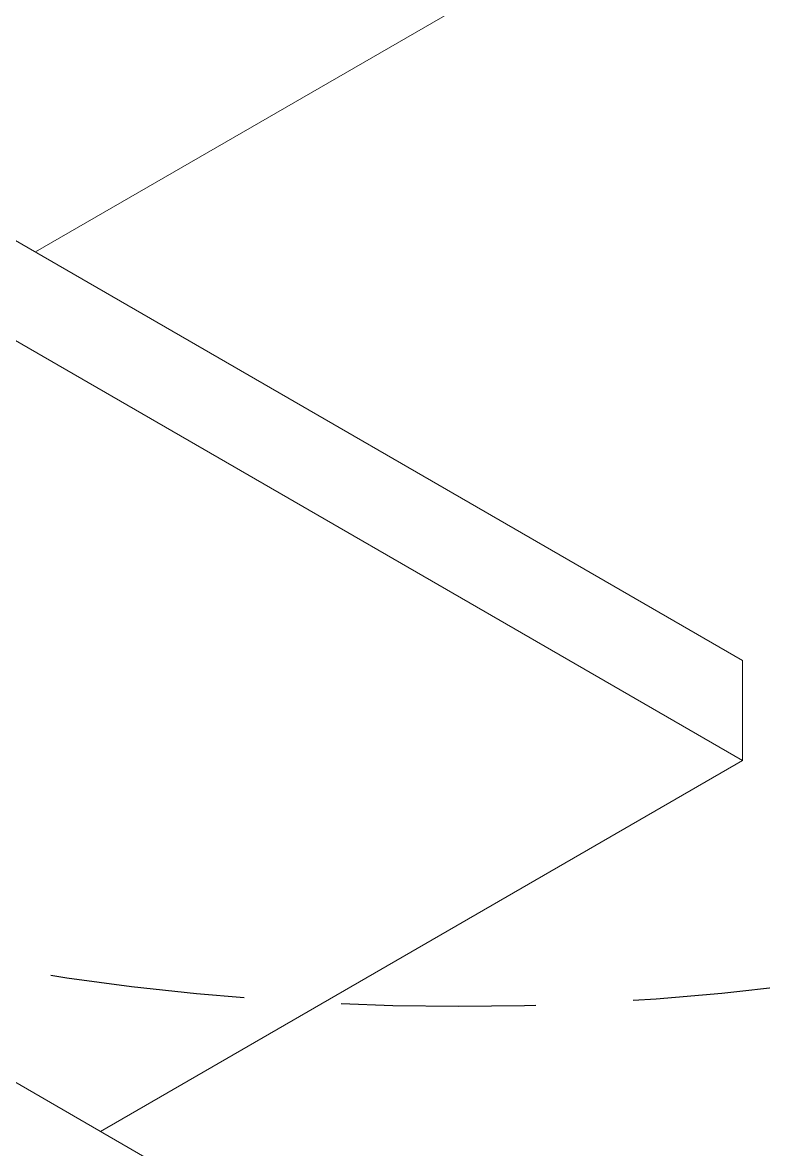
# Model space of a CAD drawing. Header units: millimetres. Extents: x 39 to 459, y 26 to 647.
# Drawn here: x 103.57 to 127.73, y 98.9 to 135.63 of the extents above; entities that cross this region are included whole.
import ezdxf

# ---------------------------------------------------------------- set-up
doc = ezdxf.new("R2010")
doc.units = ezdxf.units.MM
doc.linetypes.add('DASH2', pattern=[19.05, 12.7, -6.35])
doc.layers.add('ANTET', color=7, linetype='Continuous')

msp = doc.modelspace()

# ---------------------------------------------------------------- linework, layer by layer
at = {"color": 7, "linetype": 'Continuous', "lineweight": 15}
for p, q in [((103.987, 128.154), (127.051, 141.466)), ((91.695, 135.248), (127.051, 114.843)), ((91.695, 131.982), (127.051, 111.577)), ((127.051, 111.577), (127.051, 114.843)), ((106.109, 99.49), (127.051, 111.577)), ((91.695, 107.809), (127.051, 87.404))]:
    msp.add_line(p, q, dxfattribs=at)
at = {"layer": 'ANTET', "color": 0, "linetype": 'DASH2', "ltscale": 0.5}
msp.add_arc((117.746, 191.125), 87.555, 236.35888, 281.32436, dxfattribs=at)

doc.saveas('drawing.dxf')
